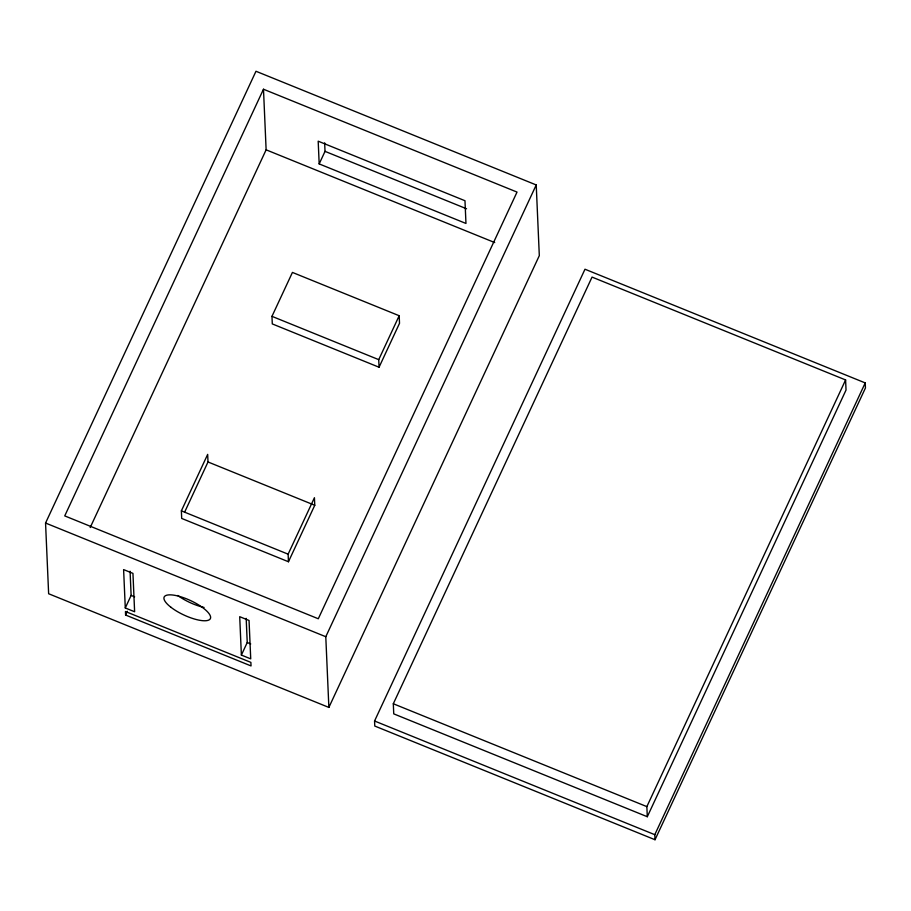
<?xml version="1.0" encoding="UTF-8"?>
<svg xmlns="http://www.w3.org/2000/svg" width="911" height="911" viewBox="0 0 911 911"><rect width="100%" height="100%" fill="white"/><g stroke="black" fill="none" stroke-linecap="round" stroke-linejoin="round"><path stroke-width="1.37" d="M45.55 523.039L255.98 71.263L536.226 184.956L539.312 255.649L328.871 707.426L48.636 593.744L45.55 523.039L325.785 636.721L328.871 707.426M263.484 89.232L64.738 515.899L318.292 618.763L517.027 192.084L263.484 89.232L266.126 149.825L90.2 527.526M319.18 163.912L318.19 141.182L464.974 200.727L465.965 223.457L319.18 163.912L325.022 151.363L324.646 142.833M125.285 607.967L123.611 569.591L132.949 573.383L134.623 611.759L125.285 607.967L131.127 595.418L130.079 571.254M125.593 615.039L125.445 611.509L250.878 662.388L251.037 665.93L125.593 615.039L127.346 611.281M288.457 561.745L288.127 554.173L314.432 497.702L314.762 505.275L288.457 561.745L181.699 518.439L181.369 510.855L207.674 454.384L208.004 461.968L184.694 512.016M271.968 316.345L292.431 272.423L399.189 315.73L399.519 323.303L379.056 367.235L272.298 323.917L271.968 316.345L378.725 359.651L379.056 367.235M378.725 359.651L399.189 315.73M241.381 655.066L239.707 616.69L249.045 620.471L250.73 658.858L241.381 655.066L247.234 642.517L246.175 618.353M325.785 636.721L536.226 184.956M374.558 721L584.987 269.223L865.234 382.916L865.45 387.961L655.02 839.737L374.774 726.044L374.558 721L654.793 834.681L655.02 839.737M393.313 703.759L592.048 277.092L845.602 379.944L846.034 390.045L647.3 816.723L393.746 713.86L393.313 703.759L646.856 806.622L647.3 816.723M646.856 806.622L845.602 379.944M654.793 834.681L865.234 382.916M325.022 151.363L466.569 208.778M266.126 149.825L494.719 242.565M208.004 461.968L314.762 505.275M181.369 510.855L288.127 554.173M131.127 595.418L134.634 596.842M247.234 642.517L250.73 643.94M204.075 607.432A25.497 7.948 25 0 1 177.782 595.487M171.04 607.352A25.497 7.948 25 0 0 209.94 619.241A25.497 7.948 25 0 0 180.868 596.819A25.497 7.948 25 0 0 171.04 607.352"/></g></svg>
